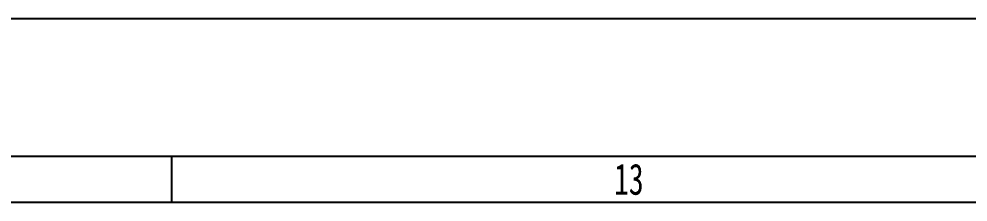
# Model space of a CAD drawing. Header units: inches. Extents: x 47316 to 59086, y 3141 to 11743.
# Drawn here: x 51451.3 to 51554.7, y 11561.2 to 11581.2 of the extents above; entities that cross this region are included whole.
import ezdxf

# ---------------------------------------------------------------- set-up
doc = ezdxf.new("R2010")
doc.units = ezdxf.units.IN
doc.header["$MEASUREMENT"] = 0
doc.styles.add('MtX_SimSun', font='')
doc.styles.get('MtX_SimSun').set_extended_font_data('SimSun')

msp = doc.modelspace()

# ---------------------------------------------------------------- linework, layer by layer
at = {"color": 0, "lineweight": -3}
for p, q in [((52030.93, 11581.24), (50247.93, 11581.24)), ((50267.93, 11566.24), (52010.93, 11566.24)), ((51467.93, 11561.24), (51467.93, 11566.24)), ((50267.93, 11561.24), (52010.93, 11561.24))]:
    msp.add_line(p, q, dxfattribs=at)

# ---------------------------------------------------------------- texts
at = {"color": 0, "lineweight": -3, "style": 'MtX_SimSun', "width": 0.7}
msp.add_text('13', height=3.4, dxfattribs=at).set_placement((51516.14, 11562.04))

doc.saveas('drawing.dxf')
